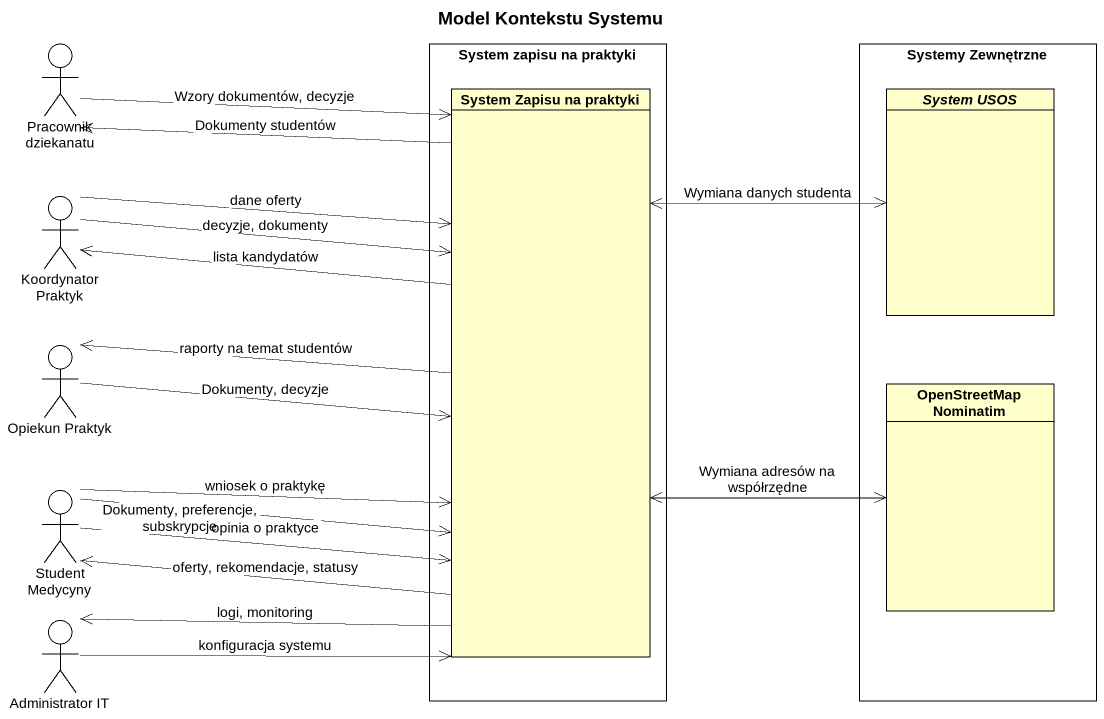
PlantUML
@startuml
title Model Kontekstu Systemu
allowmixing
hide circle
hide empty members
actor "Pracownik dziekanatu" as Pracownik_dziekanatu
rectangle "System zapisu na praktyki" as System_zapisu_na_praktyki {
  class "System Zapisu na praktyki" as System_Zapisu_na_praktyki
}
rectangle "Systemy Zewnętrzne" as Systemy_Zewnętrzne {
  abstract class "System USOS" as System_USOS
  class "OpenStreetMap Nominatim" as OpenStreetMap_Nominatim
}
actor "Koordynator Praktyk" as Koordynator_Praktyk
actor "Opiekun Praktyk" as Opiekun_Praktyk
actor "Student Medycyny" as Student_Medycyny
actor "Administrator IT" as Administrator_IT
Pracownik_dziekanatu -right-> System_Zapisu_na_praktyki : Wzory dokumentów, decyzje
System_Zapisu_na_praktyki -left-> Pracownik_dziekanatu : Dokumenty studentów
System_Zapisu_na_praktyki <-right-> System_USOS : Wymiana danych studenta
System_Zapisu_na_praktyki <-right-> OpenStreetMap_Nominatim : Wymiana adresów na współrzędne
System_Zapisu_na_praktyki -left-> Student_Medycyny : oferty, rekomendacje, statusy
Koordynator_Praktyk -right-> System_Zapisu_na_praktyki : dane oferty
Koordynator_Praktyk -right-> System_Zapisu_na_praktyki : decyzje, dokumenty
Koordynator_Praktyk <-right- System_Zapisu_na_praktyki : lista kandydatów
Opiekun_Praktyk <-right- System_Zapisu_na_praktyki : raporty na temat studentów
Opiekun_Praktyk -right-> System_Zapisu_na_praktyki : Dokumenty, decyzje
Student_Medycyny -right-> System_Zapisu_na_praktyki : wniosek o praktykę
Student_Medycyny -right-> System_Zapisu_na_praktyki : opinia o praktyce
Student_Medycyny -right-> System_Zapisu_na_praktyki : Dokumenty, preferencje, subskrypcje
Administrator_IT <-up- System_Zapisu_na_praktyki : logi, monitoring
Administrator_IT -up-> System_Zapisu_na_praktyki : konfiguracja systemu
@enduml
